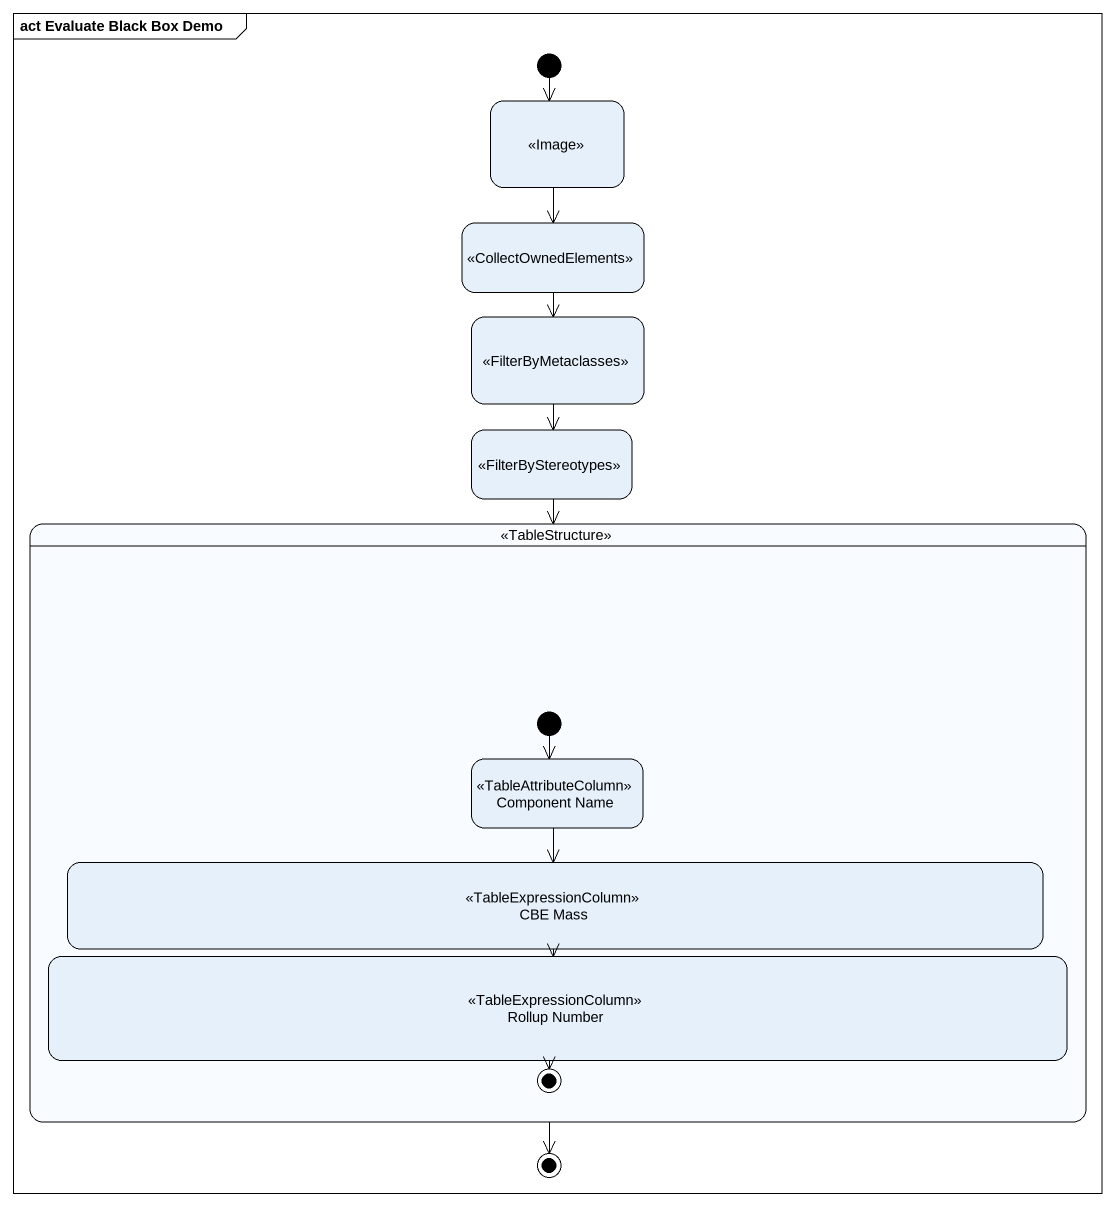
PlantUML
@startuml
mainframe act Evaluate Black Box Demo
hide empty description
state " " as state1 <<Image>>
state " " as state2 <<CollectOwnedElements>>
state " " as state3 <<FilterByMetaclasses>>
state " " as state4 <<FilterByStereotypes>>
state " " as state5 <<TableStructure>> {
  state "Component Name" as Component_Name <<TableAttributeColumn>>
  state "CBE Mass" as CBE_Mass <<TableExpressionColumn>>
  state "Rollup Number" as Rollup_Number <<TableExpressionColumn>>
  [*] --> Component_Name
  Rollup_Number --> [*]
}
[*] --> state1
state1 --> state2
state2 --> state3
state3 --> state4
state4 --> state5
Component_Name --> CBE_Mass
CBE_Mass --> Rollup_Number
state5 --> [*]
@enduml
